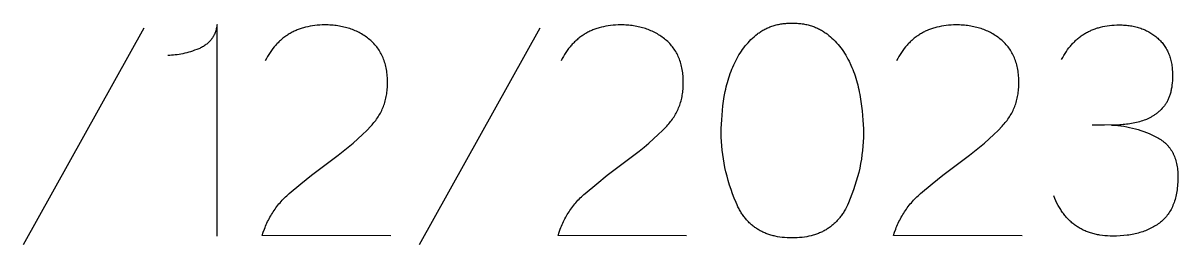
# Model space of a CAD drawing. Header units: millimetres. Extents: x -1220 to 1220, y -1270 to 3560.
# Drawn here: x -402.2 to 3.1, y 2771.6 to 2849.3 of the extents above; entities that cross this region are included whole.
import ezdxf

# ---------------------------------------------------------------- set-up
doc = ezdxf.new("R2010")
doc.units = ezdxf.units.MM
doc.layers.add('TC', color=220, linetype='Continuous', true_color=0xff00bb)

msp = doc.modelspace()

# ---------------------------------------------------------------- linework, layer by layer
at = {"layer": 'TC'}
for points in [[(-359.85, 2847.47), (-402.24, 2771.57)], [(-334.16, 2774.64), (-334.16, 2848.74), (-334.21, 2848.37), (-334.27, 2848), (-334.34, 2847.64), (-334.43, 2847.29), (-334.52, 2846.95), (-334.61, 2846.61), (-334.72, 2846.28), (-334.84, 2845.95), (-334.97, 2845.64), (-335.11, 2845.33), (-335.18, 2845.18), (-335.26, 2845.02), (-335.34, 2844.88), (-335.42, 2844.73), (-335.5, 2844.58), (-335.58, 2844.44), (-335.67, 2844.3), (-335.76, 2844.16), (-335.85, 2844.02), (-335.95, 2843.88), (-336.05, 2843.75), (-336.14, 2843.62), (-336.25, 2843.48), (-336.35, 2843.35), (-336.46, 2843.23), (-336.57, 2843.1), (-336.68, 2842.98), (-336.79, 2842.85), (-336.91, 2842.73), (-337.03, 2842.61), (-337.27, 2842.38), (-337.53, 2842.16), (-337.79, 2841.94), (-338.07, 2841.73), (-338.35, 2841.52), (-338.64, 2841.32), (-338.95, 2841.13), (-339.26, 2840.95), (-339.58, 2840.77), (-339.92, 2840.6), (-340.26, 2840.44), (-340.61, 2840.29), (-341.32, 2840), (-342.03, 2839.74), (-342.73, 2839.5), (-343.43, 2839.27), (-344.12, 2839.06), (-344.8, 2838.87), (-345.48, 2838.7), (-346.16, 2838.54), (-346.83, 2838.4), (-347.5, 2838.29), (-348.16, 2838.19), (-348.82, 2838.11), (-349.47, 2838.04), (-350.12, 2838), (-350.76, 2837.97), (-351.39, 2837.96)], [(-273.17, 2774.74), (-318.31, 2774.85), (-317.94, 2775.97), (-317.55, 2777.07), (-317.34, 2777.61), (-317.12, 2778.15), (-316.89, 2778.68), (-316.65, 2779.2), (-316.41, 2779.72), (-316.15, 2780.23), (-315.89, 2780.74), (-315.62, 2781.24), (-315.34, 2781.73), (-315.05, 2782.22), (-314.75, 2782.7), (-314.45, 2783.17), (-314.13, 2783.64), (-313.81, 2784.11), (-313.48, 2784.56), (-313.14, 2785.02), (-312.79, 2785.46), (-312.43, 2785.9), (-312.06, 2786.33), (-311.68, 2786.76), (-311.3, 2787.18), (-310.91, 2787.6), (-310.51, 2788.01), (-310.1, 2788.41), (-309.68, 2788.81), (-309.25, 2789.2), (-308.81, 2789.59), (-304.71, 2792.99), (-301.02, 2795.94), (-297.31, 2798.81), (-293.57, 2801.59), (-291.69, 2802.98), (-289.87, 2804.38), (-288.11, 2805.81), (-286.41, 2807.25), (-284.76, 2808.71), (-283.16, 2810.2), (-281.62, 2811.7), (-280.14, 2813.22), (-279.78, 2813.61), (-279.44, 2814), (-279.1, 2814.4), (-278.78, 2814.8), (-278.47, 2815.21), (-278.17, 2815.62), (-277.88, 2816.04), (-277.6, 2816.47), (-277.33, 2816.9), (-277.08, 2817.33), (-276.83, 2817.78), (-276.6, 2818.22), (-276.38, 2818.68), (-276.17, 2819.13), (-275.97, 2819.6), (-275.78, 2820.07), (-275.61, 2820.54), (-275.44, 2821.02), (-275.29, 2821.51), (-275.15, 2822), (-275.02, 2822.5), (-274.9, 2823), (-274.79, 2823.51), (-274.69, 2824.03), (-274.61, 2824.55), (-274.53, 2825.07), (-274.47, 2825.6), (-274.42, 2826.14), (-274.38, 2826.68), (-274.35, 2827.23), (-274.33, 2827.78), (-274.33, 2828.34), (-274.33, 2828.96), (-274.35, 2829.56), (-274.38, 2830.16), (-274.43, 2830.75), (-274.48, 2831.33), (-274.55, 2831.9), (-274.63, 2832.46), (-274.72, 2833.01), (-274.82, 2833.55), (-274.94, 2834.09), (-275.07, 2834.61), (-275.21, 2835.12), (-275.36, 2835.63), (-275.52, 2836.12), (-275.7, 2836.61), (-275.89, 2837.09), (-276.09, 2837.56), (-276.3, 2838.01), (-276.53, 2838.46), (-276.76, 2838.9), (-277.01, 2839.33), (-277.28, 2839.75), (-277.55, 2840.17), (-277.84, 2840.57), (-278.14, 2840.96), (-278.45, 2841.35), (-278.77, 2841.72), (-279.1, 2842.09), (-279.45, 2842.44), (-279.81, 2842.79), (-280.18, 2843.13), (-280.57, 2843.46), (-280.96, 2843.78), (-281.36, 2844.08), (-281.76, 2844.38), (-282.18, 2844.67), (-282.59, 2844.95), (-283.02, 2845.22), (-283.45, 2845.48), (-283.89, 2845.72), (-284.33, 2845.96), (-284.78, 2846.19), (-285.24, 2846.41), (-285.7, 2846.61), (-286.17, 2846.81), (-286.65, 2847), (-287.13, 2847.18), (-287.62, 2847.34), (-288.12, 2847.5), (-288.62, 2847.65), (-289.13, 2847.78), (-289.64, 2847.91), (-290.16, 2848.02), (-290.69, 2848.13), (-291.22, 2848.23), (-291.76, 2848.31), (-292.31, 2848.39), (-292.86, 2848.45), (-293.42, 2848.51), (-293.99, 2848.56), (-294.56, 2848.59), (-295.14, 2848.62), (-296.32, 2848.64), (-297.22, 2848.62), (-298.11, 2848.59), (-298.98, 2848.53), (-299.84, 2848.44), (-300.67, 2848.33), (-301.5, 2848.19), (-302.3, 2848.03), (-303.1, 2847.85), (-303.87, 2847.64), (-304.25, 2847.53), (-304.63, 2847.41), (-305, 2847.28), (-305.37, 2847.15), (-305.74, 2847.01), (-306.1, 2846.87), (-306.46, 2846.72), (-306.81, 2846.56), (-307.16, 2846.4), (-307.5, 2846.23), (-307.84, 2846.05), (-308.18, 2845.87), (-308.51, 2845.69), (-308.84, 2845.49), (-309.17, 2845.29), (-309.49, 2845.09), (-309.81, 2844.87), (-310.12, 2844.66), (-310.43, 2844.43), (-310.73, 2844.2), (-311.03, 2843.97), (-311.33, 2843.72), (-311.62, 2843.47), (-311.91, 2843.22), (-312.2, 2842.96), (-312.48, 2842.69), (-312.76, 2842.42), (-313.03, 2842.14), (-313.3, 2841.85), (-313.56, 2841.56), (-313.82, 2841.26), (-314.08, 2840.96), (-314.58, 2840.33), (-315.06, 2839.68), (-315.53, 2839.01), (-315.99, 2838.31), (-316.42, 2837.58), (-316.84, 2836.83), (-317.25, 2836.06)], [(-220.84, 2847.47), (-263.23, 2771.57)], [(-169.35, 2774.74), (-214.49, 2774.85), (-214.13, 2775.97), (-213.74, 2777.07), (-213.53, 2777.61), (-213.31, 2778.15), (-213.08, 2778.68), (-212.84, 2779.2), (-212.6, 2779.72), (-212.34, 2780.23), (-212.08, 2780.74), (-211.81, 2781.24), (-211.53, 2781.73), (-211.24, 2782.22), (-210.94, 2782.7), (-210.64, 2783.17), (-210.32, 2783.64), (-210, 2784.11), (-209.66, 2784.56), (-209.32, 2785.02), (-208.97, 2785.46), (-208.62, 2785.9), (-208.25, 2786.33), (-207.87, 2786.76), (-207.49, 2787.18), (-207.1, 2787.6), (-206.69, 2788.01), (-206.28, 2788.41), (-205.87, 2788.81), (-205.44, 2789.2), (-205, 2789.59), (-200.9, 2792.99), (-197.21, 2795.94), (-193.5, 2798.81), (-189.76, 2801.59), (-187.88, 2802.98), (-186.06, 2804.38), (-184.3, 2805.81), (-182.59, 2807.25), (-180.94, 2808.71), (-179.35, 2810.2), (-177.81, 2811.7), (-176.33, 2813.22), (-175.97, 2813.61), (-175.63, 2814), (-175.29, 2814.4), (-174.97, 2814.8), (-174.66, 2815.21), (-174.36, 2815.62), (-174.07, 2816.04), (-173.79, 2816.47), (-173.52, 2816.9), (-173.26, 2817.33), (-173.02, 2817.78), (-172.79, 2818.22), (-172.57, 2818.68), (-172.36, 2819.13), (-172.16, 2819.6), (-171.97, 2820.07), (-171.79, 2820.54), (-171.63, 2821.02), (-171.48, 2821.51), (-171.33, 2822), (-171.2, 2822.5), (-171.08, 2823), (-170.98, 2823.51), (-170.88, 2824.03), (-170.79, 2824.55), (-170.72, 2825.07), (-170.66, 2825.6), (-170.61, 2826.14), (-170.57, 2826.68), (-170.54, 2827.23), (-170.52, 2827.78), (-170.52, 2828.34), (-170.52, 2828.96), (-170.54, 2829.56), (-170.57, 2830.16), (-170.61, 2830.75), (-170.67, 2831.33), (-170.74, 2831.9), (-170.82, 2832.46), (-170.91, 2833.01), (-171.01, 2833.55), (-171.13, 2834.09), (-171.25, 2834.61), (-171.39, 2835.12), (-171.55, 2835.63), (-171.71, 2836.12), (-171.89, 2836.61), (-172.08, 2837.09), (-172.28, 2837.56), (-172.49, 2838.01), (-172.72, 2838.46), (-172.95, 2838.9), (-173.2, 2839.33), (-173.46, 2839.75), (-173.74, 2840.17), (-174.03, 2840.57), (-174.32, 2840.96), (-174.63, 2841.35), (-174.96, 2841.72), (-175.29, 2842.09), (-175.64, 2842.44), (-176, 2842.79), (-176.37, 2843.13), (-176.75, 2843.46), (-177.15, 2843.78), (-177.55, 2844.08), (-177.95, 2844.38), (-178.36, 2844.67), (-178.78, 2844.95), (-179.21, 2845.22), (-179.64, 2845.48), (-180.08, 2845.72), (-180.52, 2845.96), (-180.97, 2846.19), (-181.43, 2846.41), (-181.89, 2846.61), (-182.36, 2846.81), (-182.84, 2847), (-183.32, 2847.18), (-183.81, 2847.34), (-184.31, 2847.5), (-184.81, 2847.65), (-185.32, 2847.78), (-185.83, 2847.91), (-186.35, 2848.02), (-186.88, 2848.13), (-187.41, 2848.23), (-187.95, 2848.31), (-188.5, 2848.39), (-189.05, 2848.45), (-189.61, 2848.51), (-190.18, 2848.56), (-190.75, 2848.59), (-191.33, 2848.62), (-192.51, 2848.64), (-193.41, 2848.62), (-194.3, 2848.59), (-195.17, 2848.53), (-196.02, 2848.44), (-196.86, 2848.33), (-197.69, 2848.19), (-198.49, 2848.03), (-199.28, 2847.85), (-200.06, 2847.64), (-200.44, 2847.53), (-200.82, 2847.41), (-201.19, 2847.28), (-201.56, 2847.15), (-201.93, 2847.01), (-202.29, 2846.87), (-202.64, 2846.72), (-203, 2846.56), (-203.35, 2846.4), (-203.69, 2846.23), (-204.03, 2846.05), (-204.37, 2845.87), (-204.7, 2845.69), (-205.03, 2845.49), (-205.36, 2845.29), (-205.68, 2845.09), (-206, 2844.87), (-206.31, 2844.66), (-206.62, 2844.43), (-206.92, 2844.2), (-207.22, 2843.97), (-207.52, 2843.72), (-207.81, 2843.47), (-208.1, 2843.22), (-208.39, 2842.96), (-208.67, 2842.69), (-208.94, 2842.42), (-209.22, 2842.14), (-209.49, 2841.85), (-209.75, 2841.56), (-210.01, 2841.26), (-210.27, 2840.96), (-210.77, 2840.33), (-211.25, 2839.68), (-211.72, 2839.01), (-212.17, 2838.31), (-212.61, 2837.58), (-213.03, 2836.83), (-213.44, 2836.06)], [(-51.59, 2774.74), (-96.73, 2774.85), (-96.37, 2775.97), (-95.97, 2777.07), (-95.76, 2777.61), (-95.54, 2778.15), (-95.31, 2778.68), (-95.08, 2779.2), (-94.83, 2779.72), (-94.58, 2780.23), (-94.31, 2780.74), (-94.04, 2781.24), (-93.76, 2781.73), (-93.47, 2782.22), (-93.18, 2782.7), (-92.87, 2783.17), (-92.55, 2783.64), (-92.23, 2784.11), (-91.9, 2784.56), (-91.56, 2785.02), (-91.21, 2785.46), (-90.85, 2785.9), (-90.48, 2786.33), (-90.11, 2786.76), (-89.72, 2787.18), (-89.33, 2787.6), (-88.93, 2788.01), (-88.52, 2788.41), (-88.1, 2788.81), (-87.67, 2789.2), (-87.24, 2789.59), (-83.13, 2792.99), (-79.44, 2795.94), (-75.73, 2798.81), (-71.99, 2801.59), (-70.12, 2802.98), (-68.3, 2804.38), (-66.54, 2805.81), (-64.83, 2807.25), (-63.18, 2808.71), (-61.58, 2810.2), (-60.05, 2811.7), (-58.57, 2813.22), (-58.21, 2813.61), (-57.86, 2814), (-57.53, 2814.4), (-57.2, 2814.8), (-56.89, 2815.21), (-56.59, 2815.62), (-56.3, 2816.04), (-56.02, 2816.47), (-55.75, 2816.9), (-55.5, 2817.33), (-55.26, 2817.78), (-55.02, 2818.22), (-54.8, 2818.68), (-54.59, 2819.13), (-54.39, 2819.6), (-54.2, 2820.07), (-54.03, 2820.54), (-53.86, 2821.02), (-53.71, 2821.51), (-53.57, 2822), (-53.44, 2822.5), (-53.32, 2823), (-53.21, 2823.51), (-53.11, 2824.03), (-53.03, 2824.55), (-52.96, 2825.07), (-52.89, 2825.6), (-52.84, 2826.14), (-52.8, 2826.68), (-52.77, 2827.23), (-52.76, 2827.78), (-52.75, 2828.34), (-52.76, 2828.96), (-52.78, 2829.56), (-52.81, 2830.16), (-52.85, 2830.75), (-52.9, 2831.33), (-52.97, 2831.9), (-53.05, 2832.46), (-53.14, 2833.01), (-53.24, 2833.55), (-53.36, 2834.09), (-53.49, 2834.61), (-53.63, 2835.12), (-53.78, 2835.63), (-53.94, 2836.12), (-54.12, 2836.61), (-54.31, 2837.09), (-54.51, 2837.56), (-54.72, 2838.01), (-54.95, 2838.46), (-55.19, 2838.9), (-55.44, 2839.33), (-55.7, 2839.75), (-55.97, 2840.17), (-56.26, 2840.57), (-56.56, 2840.96), (-56.87, 2841.35), (-57.19, 2841.72), (-57.53, 2842.09), (-57.87, 2842.44), (-58.23, 2842.79), (-58.6, 2843.13), (-58.99, 2843.46), (-59.38, 2843.78), (-59.78, 2844.08), (-60.19, 2844.38), (-60.6, 2844.67), (-61.02, 2844.95), (-61.44, 2845.22), (-61.87, 2845.48), (-62.31, 2845.72), (-62.76, 2845.96), (-63.21, 2846.19), (-63.66, 2846.41), (-64.13, 2846.61), (-64.6, 2846.81), (-65.07, 2847), (-65.56, 2847.18), (-66.04, 2847.34), (-66.54, 2847.5), (-67.04, 2847.65), (-67.55, 2847.78), (-68.06, 2847.91), (-68.59, 2848.02), (-69.11, 2848.13), (-69.65, 2848.23), (-70.19, 2848.31), (-70.73, 2848.39), (-71.29, 2848.45), (-71.85, 2848.51), (-72.41, 2848.56), (-72.98, 2848.59), (-73.56, 2848.62), (-74.74, 2848.64), (-75.64, 2848.62), (-76.53, 2848.59), (-77.4, 2848.53), (-78.26, 2848.44), (-79.1, 2848.33), (-79.92, 2848.19), (-80.73, 2848.03), (-81.52, 2847.85), (-82.29, 2847.64), (-82.67, 2847.53), (-83.05, 2847.41), (-83.43, 2847.28), (-83.79, 2847.15), (-84.16, 2847.01), (-84.52, 2846.87), (-84.88, 2846.72), (-85.23, 2846.56), (-85.58, 2846.4), (-85.93, 2846.23), (-86.27, 2846.05), (-86.6, 2845.87), (-86.94, 2845.69), (-87.27, 2845.49), (-87.59, 2845.29), (-87.91, 2845.09), (-88.23, 2844.87), (-88.54, 2844.66), (-88.85, 2844.43), (-89.16, 2844.2), (-89.46, 2843.97), (-89.75, 2843.72), (-90.05, 2843.47), (-90.34, 2843.22), (-90.62, 2842.96), (-90.9, 2842.69), (-91.18, 2842.42), (-91.45, 2842.14), (-91.72, 2841.85), (-91.98, 2841.56), (-92.24, 2841.26), (-92.5, 2840.96), (-93, 2840.33), (-93.49, 2839.68), (-93.96, 2839.01), (-94.41, 2838.31), (-94.85, 2837.58), (-95.27, 2836.83), (-95.67, 2836.06)], [(-37.74, 2836.48), (-37.35, 2837.23), (-36.94, 2837.95), (-36.52, 2838.65), (-36.08, 2839.33), (-35.63, 2839.98), (-35.16, 2840.61), (-34.68, 2841.22), (-34.43, 2841.51), (-34.18, 2841.8), (-33.92, 2842.08), (-33.66, 2842.36), (-33.4, 2842.63), (-33.13, 2842.89), (-32.86, 2843.15), (-32.59, 2843.4), (-32.31, 2843.65), (-32.03, 2843.89), (-31.74, 2844.12), (-31.45, 2844.35), (-31.16, 2844.57), (-30.86, 2844.79), (-30.56, 2845), (-30.25, 2845.21), (-29.94, 2845.4), (-29.63, 2845.6), (-29.31, 2845.78), (-28.99, 2845.97), (-28.66, 2846.14), (-28.33, 2846.31), (-28, 2846.47), (-27.66, 2846.63), (-27.32, 2846.78), (-26.98, 2846.93), (-26.63, 2847.07), (-26.28, 2847.2), (-25.92, 2847.33), (-25.56, 2847.45), (-25.2, 2847.57), (-24.83, 2847.68), (-24.08, 2847.88), (-23.32, 2848.06), (-22.54, 2848.21), (-21.75, 2848.34), (-20.94, 2848.45), (-20.11, 2848.53), (-19.27, 2848.59), (-18.42, 2848.63), (-17.55, 2848.64), (-17.03, 2848.63), (-16.52, 2848.62), (-16.01, 2848.6), (-15.51, 2848.56), (-15.02, 2848.52), (-14.53, 2848.47), (-14.05, 2848.41), (-13.57, 2848.35), (-13.1, 2848.27), (-12.64, 2848.18), (-12.18, 2848.09), (-11.73, 2847.98), (-11.29, 2847.87), (-10.85, 2847.75), (-10.42, 2847.61), (-9.99, 2847.47), (-9.57, 2847.32), (-9.16, 2847.17), (-8.75, 2847), (-8.35, 2846.82), (-7.95, 2846.63), (-7.56, 2846.44), (-7.18, 2846.23), (-6.8, 2846.02), (-6.43, 2845.8), (-6.07, 2845.57), (-5.71, 2845.33), (-5.36, 2845.08), (-5.02, 2844.82), (-4.68, 2844.55), (-4.34, 2844.27), (-4.02, 2843.99), (-3.69, 2843.69), (-3.38, 2843.39), (-3.07, 2843.08), (-2.78, 2842.76), (-2.5, 2842.44), (-2.22, 2842.1), (-1.96, 2841.76), (-1.71, 2841.42), (-1.47, 2841.06), (-1.24, 2840.7), (-1.02, 2840.33), (-0.81, 2839.95), (-0.61, 2839.56), (-0.42, 2839.17), (-0.25, 2838.77), (-0.08, 2838.36), (0.08, 2837.94), (0.22, 2837.52), (0.36, 2837.08), (0.48, 2836.64), (0.6, 2836.2), (0.7, 2835.74), (0.8, 2835.28), (0.88, 2834.81), (0.95, 2834.33), (1.01, 2833.84), (1.06, 2833.35), (1.11, 2832.85), (1.14, 2832.34), (1.16, 2831.83), (1.16, 2831.3), (1.15, 2829.93), (1.12, 2829.1), (1.06, 2828.31), (0.98, 2827.54), (0.88, 2826.8), (0.83, 2826.43), (0.76, 2826.08), (0.69, 2825.73), (0.62, 2825.39), (0.54, 2825.05), (0.45, 2824.72), (0.36, 2824.4), (0.26, 2824.08), (0.16, 2823.77), (0.05, 2823.46), (-0.07, 2823.16), (-0.19, 2822.87), (-0.31, 2822.59), (-0.44, 2822.31), (-0.58, 2822.03), (-0.72, 2821.77), (-0.87, 2821.51), (-1.02, 2821.26), (-1.18, 2821.01), (-1.35, 2820.77), (-1.52, 2820.53), (-1.69, 2820.31), (-2.05, 2819.86), (-2.43, 2819.44), (-2.81, 2819.03), (-3.2, 2818.64), (-3.41, 2818.45), (-3.61, 2818.27), (-3.82, 2818.08), (-4.03, 2817.91), (-4.24, 2817.73), (-4.45, 2817.57), (-4.67, 2817.4), (-4.89, 2817.24), (-5.11, 2817.08), (-5.34, 2816.93), (-5.56, 2816.78), (-5.8, 2816.64), (-6.03, 2816.5), (-6.27, 2816.36), (-6.5, 2816.23), (-6.75, 2816.1), (-6.99, 2815.98), (-7.24, 2815.86), (-7.49, 2815.75), (-7.74, 2815.63), (-7.99, 2815.53), (-8.25, 2815.42), (-8.77, 2815.23), (-9.31, 2815.05), (-9.84, 2814.88), (-10.39, 2814.72), (-10.93, 2814.58), (-11.49, 2814.44), (-12.05, 2814.31), (-12.62, 2814.2), (-13.19, 2814.09), (-13.77, 2814), (-14.35, 2813.92), (-14.94, 2813.85), (-15.53, 2813.78), (-16.13, 2813.73), (-16.74, 2813.69), (-17.35, 2813.66), (-22.68, 2813.57), (-27.06, 2813.54)], [(-20.19, 2813.54), (-19.11, 2813.47), (-18.05, 2813.38), (-16.99, 2813.26), (-15.94, 2813.11), (-14.91, 2812.93), (-13.88, 2812.73), (-12.87, 2812.5), (-11.87, 2812.24), (-10.87, 2811.96), (-9.89, 2811.65), (-8.92, 2811.31), (-7.96, 2810.94), (-7.01, 2810.55), (-6.07, 2810.13), (-5.15, 2809.68), (-4.23, 2809.21), (-3.78, 2808.96), (-3.34, 2808.71), (-3.13, 2808.57), (-2.92, 2808.44), (-2.72, 2808.3), (-2.52, 2808.16), (-2.32, 2808.01), (-2.13, 2807.87), (-1.94, 2807.72), (-1.75, 2807.56), (-1.57, 2807.41), (-1.39, 2807.25), (-1.21, 2807.08), (-1.04, 2806.92), (-0.87, 2806.75), (-0.7, 2806.58), (-0.54, 2806.41), (-0.38, 2806.23), (-0.23, 2806.05), (-0.08, 2805.86), (0.07, 2805.68), (0.22, 2805.49), (0.36, 2805.3), (0.49, 2805.1), (0.63, 2804.9), (0.76, 2804.7), (0.88, 2804.5), (1.01, 2804.29), (1.13, 2804.08), (1.24, 2803.87), (1.35, 2803.65), (1.46, 2803.43), (1.57, 2803.21), (1.67, 2802.98), (1.77, 2802.76), (1.86, 2802.52), (2.04, 2802.05), (2.2, 2801.57), (2.35, 2801.07), (2.49, 2800.57), (2.61, 2800.05), (2.72, 2799.52), (2.81, 2798.97), (2.89, 2798.42), (2.95, 2797.85), (3, 2797.27), (3.04, 2796.68), (3.06, 2796.08), (3.07, 2795.46), (3.06, 2794.78), (3.04, 2794.1), (3.01, 2793.44), (2.97, 2792.79), (2.92, 2792.15), (2.85, 2791.52), (2.77, 2790.9), (2.68, 2790.3), (2.58, 2789.71), (2.47, 2789.13), (2.34, 2788.57), (2.2, 2788.01), (2.05, 2787.47), (1.89, 2786.94), (1.72, 2786.43), (1.53, 2785.92), (1.34, 2785.43), (1.13, 2784.95), (0.9, 2784.48), (0.67, 2784.02), (0.43, 2783.58), (0.17, 2783.15), (-0.1, 2782.73), (-0.38, 2782.32), (-0.68, 2781.93), (-0.98, 2781.54), (-1.3, 2781.17), (-1.46, 2780.99), (-1.63, 2780.81), (-1.8, 2780.64), (-1.97, 2780.47), (-2.14, 2780.3), (-2.32, 2780.13), (-2.5, 2779.97), (-2.69, 2779.81), (-3.07, 2779.5), (-3.45, 2779.2), (-3.85, 2778.91), (-4.25, 2778.63), (-4.67, 2778.36), (-5.09, 2778.1), (-5.52, 2777.85), (-5.96, 2777.61), (-6.41, 2777.37), (-6.87, 2777.15), (-7.33, 2776.94), (-7.81, 2776.73), (-8.29, 2776.54), (-8.78, 2776.35), (-9.28, 2776.18), (-9.79, 2776.01), (-10.31, 2775.85), (-10.83, 2775.71), (-11.37, 2775.57), (-11.91, 2775.44), (-12.46, 2775.32), (-13.02, 2775.21), (-13.59, 2775.11), (-14.17, 2775.02), (-14.76, 2774.94), (-15.96, 2774.81), (-17.19, 2774.71), (-18.46, 2774.66), (-19.77, 2774.64), (-20.71, 2774.65), (-21.63, 2774.69), (-22.54, 2774.76), (-23.42, 2774.86), (-24.29, 2774.98), (-24.71, 2775.05), (-25.13, 2775.13), (-25.55, 2775.22), (-25.96, 2775.31), (-26.37, 2775.41), (-26.77, 2775.52), (-27.17, 2775.63), (-27.56, 2775.75), (-27.95, 2775.88), (-28.33, 2776.01), (-28.71, 2776.15), (-29.08, 2776.3), (-29.45, 2776.45), (-29.82, 2776.61), (-30.18, 2776.78), (-30.53, 2776.96), (-30.88, 2777.14), (-31.23, 2777.33), (-31.57, 2777.52), (-31.9, 2777.73), (-32.23, 2777.94), (-32.56, 2778.15), (-32.88, 2778.38), (-33.2, 2778.61), (-33.51, 2778.84), (-33.82, 2779.09), (-34.12, 2779.34), (-34.42, 2779.59), (-34.71, 2779.86), (-35, 2780.13), (-35.28, 2780.41), (-35.56, 2780.69), (-35.83, 2780.98), (-36.1, 2781.28), (-36.37, 2781.59), (-36.63, 2781.9), (-36.88, 2782.22), (-37.13, 2782.55), (-37.38, 2782.88), (-37.62, 2783.22), (-37.85, 2783.57), (-38.08, 2783.92), (-38.31, 2784.28), (-38.53, 2784.65), (-38.96, 2785.4), (-39.37, 2786.18), (-39.76, 2786.99), (-40.14, 2787.83), (-40.49, 2788.7)]]:
    msp.add_lwpolyline(points, dxfattribs=at)
msp.add_lwpolyline([(-132.35, 2849.27), (-131.44, 2849.26), (-130.54, 2849.21), (-130.1, 2849.18), (-129.67, 2849.14), (-129.24, 2849.09), (-128.81, 2849.03), (-128.39, 2848.97), (-127.98, 2848.9), (-127.57, 2848.82), (-127.16, 2848.74), (-126.76, 2848.64), (-126.36, 2848.54), (-125.97, 2848.44), (-125.59, 2848.32), (-125.21, 2848.2), (-124.83, 2848.07), (-124.46, 2847.93), (-124.09, 2847.78), (-123.73, 2847.63), (-123.38, 2847.47), (-123.03, 2847.31), (-122.68, 2847.13), (-122.34, 2846.95), (-122, 2846.76), (-121.67, 2846.56), (-121.35, 2846.36), (-121.03, 2846.15), (-120.71, 2845.93), (-120.4, 2845.7), (-120.09, 2845.47), (-119.49, 2844.99), (-118.91, 2844.51), (-118.34, 2844), (-117.79, 2843.48), (-117.25, 2842.95), (-116.73, 2842.39), (-116.22, 2841.82), (-115.73, 2841.24), (-115.26, 2840.63), (-114.8, 2840.01), (-114.35, 2839.38), (-113.93, 2838.73), (-113.51, 2838.06), (-113.12, 2837.37), (-112.74, 2836.67), (-112.37, 2835.95), (-111.69, 2834.51), (-111.37, 2833.77), (-111.06, 2833.03), (-110.77, 2832.28), (-110.49, 2831.52), (-110.22, 2830.75), (-109.97, 2829.98), (-109.73, 2829.19), (-109.51, 2828.4), (-109.3, 2827.6), (-109.1, 2826.79), (-108.92, 2825.98), (-108.75, 2825.15), (-108.6, 2824.32), (-108.19, 2821.8), (-107.95, 2820.14), (-107.75, 2818.51), (-107.59, 2816.9), (-107.46, 2815.31), (-107.37, 2813.74), (-107.32, 2812.2), (-107.3, 2810.69), (-107.32, 2809.17), (-107.38, 2807.64), (-107.49, 2806.12), (-107.63, 2804.6), (-107.82, 2803.08), (-108.04, 2801.55), (-108.31, 2800.03), (-108.62, 2798.5), (-108.97, 2796.98), (-109.36, 2795.45), (-109.8, 2793.92), (-110.27, 2792.39), (-110.79, 2790.86), (-111.35, 2789.33), (-111.95, 2787.8), (-112.59, 2786.27), (-112.92, 2785.51), (-113.27, 2784.78), (-113.64, 2784.07), (-113.83, 2783.73), (-114.03, 2783.39), (-114.23, 2783.06), (-114.43, 2782.73), (-114.64, 2782.41), (-114.86, 2782.1), (-115.08, 2781.79), (-115.3, 2781.49), (-115.53, 2781.19), (-115.76, 2780.9), (-116, 2780.62), (-116.24, 2780.34), (-116.49, 2780.07), (-116.74, 2779.8), (-117, 2779.54), (-117.26, 2779.28), (-117.52, 2779.04), (-117.79, 2778.79), (-118.07, 2778.56), (-118.35, 2778.33), (-118.63, 2778.1), (-118.92, 2777.88), (-119.21, 2777.67), (-119.51, 2777.46), (-119.81, 2777.26), (-120.12, 2777.07), (-120.43, 2776.88), (-120.74, 2776.7), (-121.06, 2776.52), (-121.39, 2776.35), (-121.72, 2776.19), (-122.05, 2776.03), (-122.39, 2775.87), (-122.74, 2775.73), (-123.08, 2775.59), (-123.44, 2775.45), (-123.79, 2775.32), (-124.15, 2775.2), (-124.52, 2775.08), (-124.89, 2774.97), (-125.27, 2774.87), (-125.65, 2774.77), (-126.42, 2774.59), (-127.21, 2774.43), (-128.02, 2774.3), (-128.85, 2774.19), (-129.7, 2774.11), (-130.57, 2774.05), (-131.45, 2774.01), (-132.35, 2774), (-133.25, 2774.01), (-134.13, 2774.05), (-134.99, 2774.11), (-135.83, 2774.2), (-136.65, 2774.3), (-137.46, 2774.44), (-138.24, 2774.59), (-138.63, 2774.68), (-139.01, 2774.78), (-139.39, 2774.88), (-139.76, 2774.98), (-140.13, 2775.09), (-140.5, 2775.21), (-140.86, 2775.33), (-141.21, 2775.46), (-141.56, 2775.6), (-141.91, 2775.74), (-142.25, 2775.89), (-142.59, 2776.04), (-142.92, 2776.2), (-143.25, 2776.37), (-143.57, 2776.54), (-143.89, 2776.72), (-144.2, 2776.9), (-144.51, 2777.09), (-144.82, 2777.29), (-145.12, 2777.49), (-145.41, 2777.7), (-145.7, 2777.92), (-145.99, 2778.14), (-146.27, 2778.36), (-146.55, 2778.6), (-146.82, 2778.83), (-147.09, 2779.08), (-147.36, 2779.33), (-147.62, 2779.59), (-147.87, 2779.85), (-148.12, 2780.12), (-148.37, 2780.39), (-148.61, 2780.67), (-148.85, 2780.96), (-149.08, 2781.25), (-149.31, 2781.55), (-149.53, 2781.86), (-149.75, 2782.17), (-149.96, 2782.48), (-150.17, 2782.81), (-150.38, 2783.14), (-150.58, 2783.47), (-150.77, 2783.81), (-150.96, 2784.16), (-151.33, 2784.87), (-151.68, 2785.61), (-152.02, 2786.37), (-152.64, 2787.92), (-153.23, 2789.46), (-153.78, 2791), (-154.28, 2792.54), (-154.75, 2794.07), (-155.17, 2795.6), (-155.56, 2797.13), (-155.9, 2798.66), (-156.21, 2800.19), (-156.47, 2801.71), (-156.69, 2803.23), (-156.87, 2804.75), (-157.01, 2806.26), (-157.12, 2807.77), (-157.18, 2809.28), (-157.2, 2810.79), (-157.18, 2812.31), (-157.13, 2813.85), (-157.05, 2815.41), (-156.93, 2817), (-156.78, 2818.61), (-156.6, 2820.25), (-156.39, 2821.9), (-156.14, 2823.58), (-155.82, 2825.26), (-155.64, 2826.08), (-155.45, 2826.9), (-155.25, 2827.71), (-155.03, 2828.51), (-154.8, 2829.3), (-154.55, 2830.08), (-154.3, 2830.86), (-154.03, 2831.63), (-153.74, 2832.39), (-153.44, 2833.14), (-153.13, 2833.88), (-152.81, 2834.61), (-152.47, 2835.34), (-152.12, 2836.06), (-151.76, 2836.76), (-151.38, 2837.45), (-150.99, 2838.13), (-150.58, 2838.79), (-150.15, 2839.43), (-149.71, 2840.06), (-149.26, 2840.67), (-148.79, 2841.26), (-148.31, 2841.84), (-147.81, 2842.41), (-147.3, 2842.96), (-146.77, 2843.49), (-146.23, 2844.01), (-145.67, 2844.51), (-145.1, 2845), (-144.51, 2845.47), (-144.2, 2845.7), (-143.89, 2845.93), (-143.58, 2846.15), (-143.26, 2846.36), (-142.93, 2846.56), (-142.6, 2846.76), (-142.27, 2846.95), (-141.93, 2847.13), (-141.58, 2847.31), (-141.23, 2847.47), (-140.88, 2847.63), (-140.52, 2847.78), (-140.16, 2847.93), (-139.79, 2848.07), (-139.42, 2848.2), (-139.04, 2848.32), (-138.66, 2848.44), (-138.27, 2848.54), (-137.88, 2848.64), (-137.48, 2848.74), (-137.08, 2848.82), (-136.68, 2848.9), (-136.26, 2848.97), (-135.85, 2849.03), (-135.43, 2849.09), (-135, 2849.14), (-134.57, 2849.18), (-134.14, 2849.21), (-133.26, 2849.26)], close=True, dxfattribs=at)

doc.saveas('drawing.dxf')
